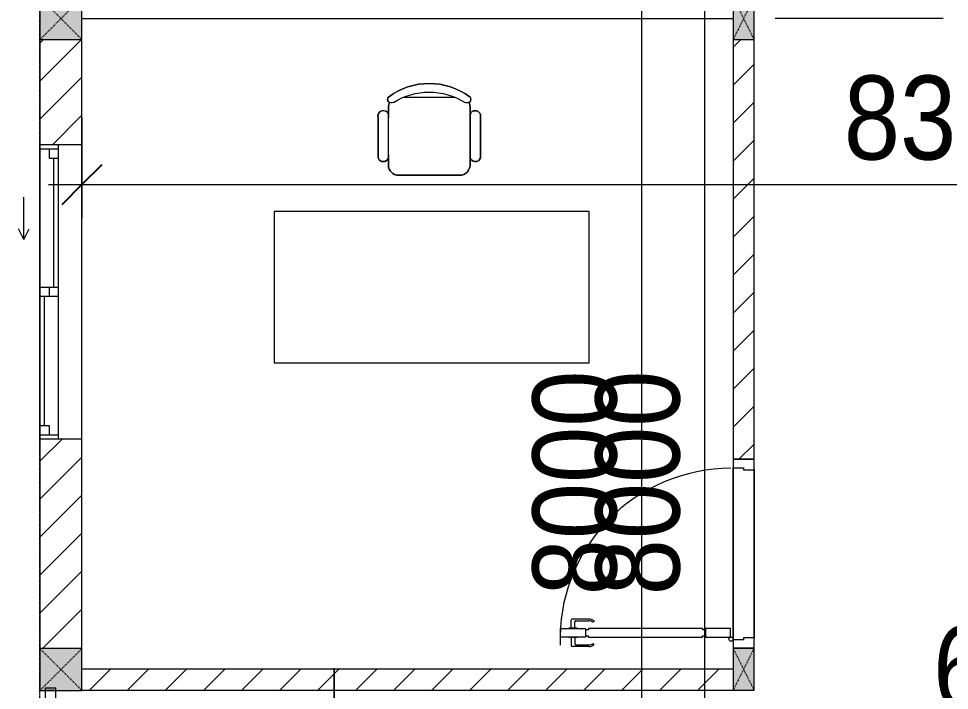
# Model space of a CAD drawing. Header units: millimetres. Extents: x 1591 to 239055, y -15958 to 83255.
# Drawn here: x 129431 to 133862, y 56636 to 59837 of the extents above; entities that cross this region are included whole.
import ezdxf

# ---------------------------------------------------------------- set-up
doc = ezdxf.new("R2010")
doc.units = ezdxf.units.MM
doc.linetypes.add('Dash', pattern=[6, 3, -3])
doc.linetypes.add('Grid Line', pattern=[22.225, 12.7, -3.175, 3.175, -3.175])
for name, color, linetype, lineweight in [('0-1', 250, 'Continuous', 5), ('A-ANNO-DIMS', 211, 'Continuous', 9), ('A-ANNO-DIMS-160', 211, 'Continuous', 9), ('A-DETL-GENF-1', 9, 'Continuous', 9), ('A-DOOR-1', 254, 'Continuous', 9), ('A-DOOR-2', 9, 'Continuous', 9), ('A-FLOR-2', 9, 'Continuous', 9), ('A-FLOR-HRAL', 11, 'Continuous', 9), ('A-GLAZ', 151, 'Continuous', 9), ('A-WALL-1', 253, 'Continuous', 18), ('A-WALL-2', 9, 'Continuous', 9), ('A-WALL-3', 113, 'Continuous', 18), ('A-WALL-PATT-1', 10, 'Continuous', 9), ('A-WALL-PATT-2', 111, 'Continuous', 9), ('I-FURN', 30, 'Continuous', 9), ('I-FURN-1', 254, 'Continuous', 9), ('S-COLS', 52, 'Continuous', 9), ('S-COLS-3', 254, 'Continuous', 9), ('S-COLS-4', 253, 'Continuous', 18), ('S-COLS-5', 52, 'Continuous', 18), ('S-COLS-HDLN', 52, 'Dash', 9), ('S-COLS-HDLN-1', 9, 'Dash', 9), ('S-GRID-1', 1, 'Grid Line', 9)]:
    doc.layers.add(name, color=color, linetype=linetype, lineweight=lineweight)
doc.styles.add('UTM Avo', font='UTM Avo.ttf', dxfattribs={"width": 0.9, "height": 400})
doc.dimstyles.new('1_Dim_chi_tiet_2_5', dxfattribs={"dimscale": 304.8, "dimtxt": 399.720379, "dimasz": 0.629921, "dimexe": 0.524934, "dimexo": 0.0625, "dimgap": 0.052493, "dimtad": 1, "dimdec": 0, "dimrnd": 5, "dimzin": 0, "dimdsep": 46, "dimtxsty": 'UTM Avo', "dimblk1": 'OBLIQUE', "dimblk2": 'OBLIQUE', "dimsah": 1, "dimcen": 0.09, "dimdle": 0.524934, "dimazin": 0, "dimtfac": 1, "dimtdec": 4, "dimtix": 1, "dimtmove": 0, "dimatfit": 3, "dimfxl": 1.049869, "dimfxlon": 1, "dimtvp": 1, "dimtolj": 1, "dimtzin": 0, "dimarcsym": 2})
doc.dimstyles.new('1_Dim_chi_tiet_2_5_1', dxfattribs={"dimscale": 304.8, "dimtxt": 399.720379, "dimasz": 0.629921, "dimexe": 0.524934, "dimexo": 0.0625, "dimgap": 0.052493, "dimtad": 1, "dimdec": 0, "dimrnd": 5, "dimzin": 0, "dimdsep": 46, "dimtxsty": 'UTM Avo', "dimblk1": 'OBLIQUE', "dimblk2": 'OBLIQUE', "dimsah": 1, "dimcen": 0.09, "dimdle": 0.524934, "dimazin": 0, "dimtfac": 1, "dimtdec": 4, "dimtix": 1, "dimtmove": 0, "dimatfit": 3, "dimfxl": 1.049869, "dimfxlon": 1, "dimtvp": 1, "dimtolj": 1, "dimtzin": 0, "dimarcsym": 2})
pattern_1 = [(45, (0, 0), (-90.50967, 90.50967), [])]

# ---------------------------------------------------------------- blocks, each defined once
blk = doc.blocks.new('DOOR_CW_01 CANH MO-PANEL KINH - DIW_01-900x2200-CỬA GỖ VÂN LAMINATE-553393-TKCS_MB TẦNG 6-8')
at = {"layer": 'A-DETL-GENF-1'}
for p, q in [((-397, 872), (-357, 872)), ((-397, 752), (-397, 872)), ((-357, 872), (-357, 752)), ((-442, 737), (-442, 816.5)), ((-399, 820.5), (-438, 820.5)), ((-434, 799.5), (-434, 737)), ((-399, 803.5), (-430, 803.5)), ((-399, 831.8), (-397, 831.8)), ((-399, 792.2), (-399, 831.8)), ((-397, 792.2), (-397, 831.8)), ((-357, 792.2), (-357, 831.8)), ((-355, 831.8), (-357, 831.8)), ((-355, 792.2), (-355, 831.8)), ((-355, 820.5), (-316, 820.5)), ((-355, 803.5), (-324, 803.5)), ((-320, 799.5), (-320, 737)), ((-312, 737), (-312, 816.5)), ((-397, 792.2), (-399, 792.2)), ((-357, 792.2), (-355, 792.2)), ((-433.9, 711.2), (-427.3, 715.8)), ((-357, 752), (-397, 752)), ((-397, 738), (-391, 738)), ((-397, 738), (-397, 196)), ((-363, 752), (-391, 752)), ((-391, 752), (-391, 738)), ((-363, 738), (-363, 752)), ((-357, 738), (-363, 738)), ((-357, 196), (-357, 738)), ((-320.1, 711.2), (-326.7, 715.8)), ((-397, 196), (-391, 196)), ((-357, 182), (-397, 182)), ((-397, 182), (-397, 62)), ((-391, 196), (-391, 182)), ((-391, 182), (-363, 182)), ((-357, 196), (-363, 196)), ((-363, 182), (-363, 196)), ((-357, 62), (-357, 182)), ((-397, 62), (-357, 62))]:
    blk.add_line(p, q, dxfattribs=at)
blk.add_circle((-407, 60), 10, dxfattribs=at)
for centre, radius, start, end in [((-407, 60), 814, 360, 92), ((-438, 816.5), 4, 90, 180), ((-430, 799.5), 4, 90, 180), ((-324, 799.5), 4, 360, 90), ((-316, 816.5), 4, 0, 90), ((-397, 737), 45, 180, 215), ((-397, 737), 37, 180, 215), ((-357, 737), 37, 325, 0), ((-357, 737), 45, 325, 0)]:
    blk.add_arc(centre, radius, start, end, dxfattribs=at)
at = {"layer": 'A-DOOR-2'}
for p, q in [((-410, 50), (-450, 50)), ((-450, 50), (-450, -50)), ((-410, 0), (-410, 50)), ((-407, 50), (-382, 50)), ((450, 50), (410, 50)), ((410, 50), (410, 0)), ((450, -50), (450, 50)), ((-400, 0), (-410, 0)), ((-400, -50), (-400, 0)), ((410, 0), (400, 0)), ((400, 0), (400, -50)), ((-450, -50), (-400, -50)), ((400, -50), (450, -50))]:
    blk.add_line(p, q, dxfattribs=at)
blk = doc.blocks.new('BAN LV A - BAN LV A_dwg_ban hoc2-348006-TKCS_MB TẦNG 6-8')
at = {"layer": 'I-FURN'}
for p, q in [((145.8, 437.4), (-145.8, 437.4)), ((-194.4, 388.8), (-194.4, 113.4)), ((194.4, 113.4), (194.4, 388.8)), ((-243, 354.4), (-243, 162)), ((194.4, 351.4), (194.4, 150.8)), ((243.7, 162), (243.7, 354.4)), ((-120.5, 64.8), (120.5, 64.8))]:
    blk.add_line(p, q, dxfattribs=at)
at = {"layer": 'I-FURN', "flags": 128}
blk.add_lwpolyline([(-737.8, 610.5), (-737.8, 1330.5), (-154.9, 1330.5), (762.2, 1330.5), (762.2, 610.5)], close=True, dxfattribs=at)
at = {"layer": 'I-FURN'}
for centre, radius, start, end in [((-145.8, 388.8), 48.6, 90, 180), ((145.8, 388.8), 48.6, 360, 90), ((-218.7, 347.3), 25.3, 343.7398, 163.7398), ((219.4, 347.3), 25.3, 16.2602, 170.7054), ((-218.7, 154.9), 25.3, 163.7398, 16.2602), ((219.4, 154.9), 25.3, 189.2946, 16.2602), ((-180.2, 75.4), 17.8, 57.9726, 216.6901), ((-145.8, 113.4), 48.6, 180, 207.5844), ((0, 359.3), 318.2, 237.5758, 302.4242), ((180.2, 75.4), 17.8, 323.3099, 122.0274), ((145.8, 113.4), 48.6, 332.4156, 0), ((0, 324), 324, 233.1301, 306.8699)]:
    blk.add_arc(centre, radius, start, end, dxfattribs=at)
blk = doc.blocks.new('BAN LV A - BAN LV A_dwg-348005-TKCS_MB TẦNG 6-8')
at = {"extrusion": (0, 0, -1), "zscale": -1, "rotation": 180}
blk.add_blockref('BAN LV A - BAN LV A_dwg_ban hoc2-348006-TKCS_MB TẦNG 6-8', (-729, 1383.7), dxfattribs=at)
blk = doc.blocks.new('BAN LV A - BAN LV A-348231-TKCS_MB TẦNG 6-8')
at = {"layer": 'I-FURN-1'}
for p, q in [((534.6, 1270.3), (534.6, 1235.9)), ((923.4, 1232.9), (923.4, 1270.3)), ((486, 1221.7), (486, 1029.3)), ((972.7, 1029.3), (972.7, 1221.7)), ((534.6, 1029.3), (534.6, 994.9)), ((923.4, 994.9), (923.4, 1032.3)), ((583.2, 946.3), (874.8, 946.3)), ((1491.2, 773.2), (-8.8, 773.2)), ((-8.8, 773.2), (-8.8, 53.2)), ((1491.2, 53.2), (1491.2, 773.2)), ((-8.8, 53.2), (1491.2, 53.2))]:
    blk.add_line(p, q, dxfattribs=at)
for centre, radius, start, end in [((729, 1059.7), 324, 53.1301, 126.8699), ((548.9, 1308.3), 17.8, 143.3099, 240.596), ((583.2, 1270.3), 48.6, 152.4156, 180), ((909.2, 1308.3), 17.8, 299.404, 36.6901), ((874.8, 1270.3), 48.6, 360, 27.5844), ((510.3, 1228.8), 25.3, 16.2602, 196.2602), ((948.4, 1228.8), 25.3, 343.7398, 170.7054), ((510.3, 1036.4), 25.3, 196.2602, 343.7398), ((948.4, 1036.4), 25.3, 189.2946, 343.7398), ((583.2, 994.9), 48.6, 180, 270), ((874.8, 994.9), 48.6, 270, 360)]:
    blk.add_arc(centre, radius, start, end, dxfattribs=at)
blk.add_blockref('BAN LV A - BAN LV A_dwg-348005-TKCS_MB TẦNG 6-8', (0, 0))
blk = doc.blocks.new('G1_SOF - BO TRU - 100x200-745959-TKCS_MB TẦNG 6-8')
at = {"layer": 'S-COLS'}
blk.add_hatch(color=256, dxfattribs=at).paths.add_polyline_path([(-50, 100), (-50, -100), (50, -100), (50, 100)])
at = {"layer": 'S-COLS-4'}
for p, q in [((50, 100), (-50, 100)), ((-50, 100), (-50, -100)), ((50, -100), (50, 100)), ((-50, -100), (50, -100))]:
    blk.add_line(p, q, dxfattribs=at)
at = {"layer": 'S-COLS-HDLN-1'}
for p, q in [((50, 100), (-50, -100)), ((-50, 100), (50, -100))]:
    blk.add_line(p, q, dxfattribs=at)
blk = doc.blocks.new('NCV_TKTC_TANG 6 - 8_rvt-2-TKCS_MB TẦNG 6-8')
at = {"layer": 'A-WALL-PATT-1'}
h = blk.add_hatch(dxfattribs=at)
h.set_pattern_fill('FP_1', color=256, style=0, pattern_type=2)
h.set_pattern_definition(pattern_1)
h.paths.add_polyline_path([(37052.6, 57737.3), (37052.6, 59736.5), (36952.6, 59736.5), (36952.6, 57737.3)])
h = blk.add_hatch(dxfattribs=at)
h.set_pattern_fill('FP_1', color=256, style=0, pattern_type=2)
h.set_pattern_definition(pattern_1)
h.paths.add_polyline_path([(36952.6, 56636.9), (36952.6, 56736.9), (33852.6, 56736.9), (33852.6, 56636.9), (36769.5, 56636.9)])
at = {"layer": 'A-FLOR-2'}
for p, q in [((37952.6, 59836.9), (37152.6, 59836.9)), ((36952.6, 56877.3), (36952.6, 57697.3)), ((36952.6, 57697.3), (36952.6, 56877.3)), ((37052.6, 57687.3), (37052.6, 56887.3)), ((37052.6, 56887.3), (37052.6, 57687.3))]:
    blk.add_line(p, q, dxfattribs=at)
at = {"layer": 'A-WALL-1'}
for p, q in [((33852.6, 59836.9), (36952.6, 59836.9)), ((36952.6, 59736.5), (36952.6, 57737.3)), ((37052.6, 59736.5), (36952.6, 59736.5)), ((37052.6, 57737.3), (37052.6, 59736.5)), ((36952.6, 57737.3), (37052.6, 57737.3)), ((37052.6, 56837.3), (36952.6, 56837.3)), ((36952.6, 56736.9), (33852.6, 56736.9)), ((33852.6, 56636.9), (36952.6, 56636.9))]:
    blk.add_line(p, q, dxfattribs=at)
at = {"layer": 'A-WALL-2'}
for p, q in [((36952.6, 56877.3), (36952.6, 57697.3)), ((37052.6, 57687.3), (37052.6, 56887.3))]:
    blk.add_line(p, q, dxfattribs=at)
at = {"layer": 'A-DOOR-1', "rotation": 89.9999999999993}
blk.add_blockref('DOOR_CW_01 CANH MO-PANEL KINH - DIW_01-900x2200-CỬA GỖ VÂN LAMINATE-553393-TKCS_MB TẦNG 6-8', (37002.6, 57287.3), dxfattribs=at)
at = {"layer": 'I-FURN-1'}
blk.add_blockref('BAN LV A - BAN LV A-348231-TKCS_MB TẦNG 6-8', (34776.9, 58144.2), dxfattribs=at)
at = {"layer": 'S-COLS-3'}
for p in [(37002.6, 59836.9), (37002.6, 56736.9)]:
    blk.add_blockref('G1_SOF - BO TRU - 100x200-745959-TKCS_MB TẦNG 6-8', p, dxfattribs=at)
blk = doc.blocks.new('G1_SOF - BO TRU - 200x200-3056268-TKCS_MB TẦNG 6-8')
at = {"layer": 'S-COLS'}
blk.add_hatch(color=256, dxfattribs=at).paths.add_polyline_path([(100, -100), (100, 100), (-100, 100), (-100, -100)])
at = {"layer": 'S-COLS-5'}
for p, q in [((100, 100), (-100, 100)), ((-100, 100), (-100, -100)), ((100, -100), (100, 100)), ((-100, -100), (100, -100))]:
    blk.add_line(p, q, dxfattribs=at)
at = {"layer": 'S-COLS-HDLN'}
for p, q in [((100, 100), (-100, -100)), ((-100, 100), (100, -100))]:
    blk.add_line(p, q, dxfattribs=at)
blk = doc.blocks.new('1_FAMILY RVT - W01-WxH 1400x1400xmm-389822-TKCS_MB TẦNG 6-8')
at = {"layer": 'A-GLAZ'}
for p, q in [((248.4, 172.39), (299.2, 197.79)), ((248.4, 172.39), (299.2, 146.99)), ((248.4, 172.39), (451.6, 172.39)), ((-700, 96.19), (-700, -103.81)), ((700, 96.19), (-700, 96.19)), ((-700, 96.19), (-636.5, 96.19)), ((-680.95, 96.19), (-680.95, 7.29)), ((-636.5, 96.19), (-22.225, 96.19)), ((-636.5, 96.19), (-636.5, 51.74)), ((-22.225, 7.29), (-22.225, 96.19)), ((-22.225, 96.19), (22.225, 96.19)), ((22.225, 96.19), (680.95, 96.19)), ((22.225, 96.19), (22.225, 7.29)), ((680.95, 96.19), (700, 96.19)), ((680.95, 96.19), (680.95, 7.29)), ((700, -103.81), (700, 96.19)), ((-636.5, 51.74), (-680.95, 51.74)), ((-636.5, 73.965), (-22.225, 73.965)), ((22.225, 51.74), (-22.225, 51.74)), ((636.5, 51.74), (636.5, 7.29)), ((680.95, 51.74), (636.5, 51.74)), ((-700, 7.29), (-680.95, 7.29)), ((-680.95, 7.29), (-22.225, 7.29)), ((-22.225, 7.29), (22.225, 7.29)), ((22.225, 29.515), (636.5, 29.515)), ((22.225, 7.29), (636.5, 7.29)), ((636.5, 7.29), (700, 7.29)), ((-700, -103.81), (700, -103.81))]:
    blk.add_line(p, q, dxfattribs=at)
blk = doc.blocks.new('Railing - 50 x 10mm-1251311-TKCS_MB TẦNG 6-8')
at = {"layer": 'A-FLOR-HRAL'}
for p, q in [((25, 5), (-25, 5)), ((-25, 5), (-25, -5)), ((25, -5), (25, 5)), ((-25, -5), (25, -5))]:
    blk.add_line(p, q, dxfattribs=at)
blk = doc.blocks.new('Railing - Railing-3828344-TKCS_MB TẦNG 6-8')
at = {"layer": 'A-FLOR-HRAL'}
for p, q in [((33677.6, 56635.3), (33677.6, 53716.9)), ((33727.6, 53716.9), (33727.6, 56635.3))]:
    blk.add_line(p, q, dxfattribs=at)
for p in [(33702.6, 56641.5), (33702.6, 53711.9)]:
    blk.add_blockref('Railing - 50 x 10mm-1251311-TKCS_MB TẦNG 6-8', p)
blk = doc.blocks.new('DIMBLOCK91-TKCS_MB TẦNG 6-8')
at = {"layer": 'A-ANNO-DIMS-160'}
for p, q in [((132397.1, 61796.9), (132397.1, 53476.9)), ((132717.1, 61636.9), (132237.1, 61636.9)), ((132397.1, 61636.9), (132717.1, 61636.9)), ((132717.1, 53636.9), (132237.1, 53636.9)), ((132397.1, 53636.9), (132717.1, 53636.9))]:
    blk.add_line(p, q, dxfattribs=at)
at = {"layer": 'A-ANNO-DIMS-160', "lineweight": 25}
for p, q in [((132397.1, 61636.9), (132301.1, 61732.9)), ((132397.1, 61636.9), (132493.1, 61540.9)), ((132397.1, 53636.9), (132301.1, 53732.9)), ((132397.1, 53636.9), (132493.1, 53540.9))]:
    blk.add_line(p, q, dxfattribs=at)
at = {"layer": 'A-ANNO-DIMS-160', "color": 0, "insert": (131877.4, 57089.2), "char_height": 400, "width": 1314.636, "attachment_point": 1, "rotation": 90, "line_spacing_factor": 1.110334, "style": 'UTM Avo'}
blk.add_mtext('8000', dxfattribs=at)
blk = doc.blocks.new('_Oblique')
at = {"color": 0, "linetype": 'ByBlock', "lineweight": -2}
blk.add_line((-0.5, -0.5), (0.5, 0.5), dxfattribs=at)
blk = doc.blocks.new('DIMBLOCK92-TKCS_MB TẦNG 6-8')
at = {"layer": 'A-ANNO-DIMS-160'}
for p, q in [((130932.3, 56741.3), (130932.3, 56261.3)), ((130932.3, 56421.3), (130932.3, 56741.3)), ((137732.3, 56741.3), (137732.3, 56261.3)), ((137732.3, 56421.3), (137732.3, 56741.3)), ((130772.3, 56421.3), (137892.3, 56421.3))]:
    blk.add_line(p, q, dxfattribs=at)
at = {"layer": 'A-ANNO-DIMS-160', "lineweight": 25}
for p, q in [((130932.3, 56421.3), (131028.3, 56517.3)), ((137732.3, 56421.3), (137828.3, 56517.3)), ((130932.3, 56421.3), (130836.3, 56325.3)), ((137732.3, 56421.3), (137636.3, 56325.3))]:
    blk.add_line(p, q, dxfattribs=at)
at = {"layer": 'A-ANNO-DIMS-160', "color": 0, "insert": (133784.5, 56940.9), "char_height": 400, "width": 1314.636, "attachment_point": 1, "line_spacing_factor": 1.110334, "style": 'UTM Avo'}
blk.add_mtext('6800', dxfattribs=at)
blk = doc.blocks.new('DIMBLOCK317-TKCS_MB TẦNG 6-8')
at = {"layer": 'A-ANNO-DIMS-160'}
for p, q in [((132697, 61796.9), (132697, 53476.9)), ((133017, 61636.9), (132537, 61636.9)), ((132697, 61636.9), (133017, 61636.9)), ((133017, 53636.9), (132537, 53636.9)), ((132697, 53636.9), (133017, 53636.9))]:
    blk.add_line(p, q, dxfattribs=at)
at = {"layer": 'A-ANNO-DIMS-160', "lineweight": 25}
for p, q in [((132697, 61636.9), (132601, 61732.9)), ((132697, 61636.9), (132793, 61540.9)), ((132697, 53636.9), (132601, 53732.9)), ((132697, 53636.9), (132793, 53540.9))]:
    blk.add_line(p, q, dxfattribs=at)
at = {"layer": 'A-ANNO-DIMS-160', "color": 0, "insert": (132177.4, 57089.2), "char_height": 400, "width": 1314.636, "attachment_point": 1, "rotation": 90, "line_spacing_factor": 1.110334, "style": 'UTM Avo'}
blk.add_mtext('8000', dxfattribs=at)
blk = doc.blocks.new('DIMBLOCK322-TKCS_MB TẦNG 6-8')
at = {"layer": 'A-ANNO-DIMS-160'}
for p, q in [((129732.3, 59365.9), (129732.3, 58885.9)), ((129732.3, 59045.9), (129732.3, 59365.9)), ((138082.3, 59365.9), (138082.3, 58885.9)), ((138082.3, 59045.9), (138082.3, 59365.9)), ((129572.3, 59045.9), (138242.3, 59045.9))]:
    blk.add_line(p, q, dxfattribs=at)
at = {"layer": 'A-ANNO-DIMS-160', "lineweight": 25}
for p, q in [((129732.3, 59045.9), (129828.3, 59141.9)), ((138082.3, 59045.9), (138178.3, 59141.9)), ((129732.3, 59045.9), (129636.3, 58949.9)), ((138082.3, 59045.9), (137986.3, 58949.9))]:
    blk.add_line(p, q, dxfattribs=at)
at = {"layer": 'A-ANNO-DIMS-160', "color": 0, "insert": (133359.5, 59565.5), "char_height": 400, "width": 1314.636, "attachment_point": 1, "line_spacing_factor": 1.110334, "style": 'UTM Avo'}
blk.add_mtext('8350', dxfattribs=at)

msp = doc.modelspace()

# ---------------------------------------------------------------- hatches: boundary and pattern name
at = {"layer": 'A-WALL-PATT-2'}
h = msp.add_hatch(dxfattribs=at)
h.set_pattern_fill('FP_1', color=256, style=0, pattern_type=2)
h.set_pattern_definition([(45, (95879.7, 0), (-90.50967, 90.50967), [])])
h.paths.add_polyline_path([(129732.3, 56835.3), (129732.3, 57835.3), (129532.3, 57835.3), (129532.3, 56835.3), (129698.9, 56835.3)])
h.paths.add_polyline_path([(129732.3, 59235.3), (129732.3, 59736.9), (129532.3, 59736.9), (129532.3, 59235.3)])

# ---------------------------------------------------------------- linework, layer by layer
at = {"layer": 'A-WALL-3'}
for p, q in [((129532.3, 59736.9), (129532.3, 59235.3)), ((129732.3, 59235.3), (129732.3, 59736.9)), ((129532.3, 57835.3), (129532.3, 56835.3)), ((129732.3, 56835.3), (129732.3, 57835.3))]:
    msp.add_line(p, q, dxfattribs=at)
at = {"layer": 'S-GRID-1'}
msp.add_line((129532.3, 19149.4), (129532.3, 77012.5), dxfattribs=at)

# ---------------------------------------------------------------- block references
at = {"layer": '0-1'}
msp.add_blockref('NCV_TKTC_TANG 6 - 8_rvt-2-TKCS_MB TẦNG 6-8', (95879.7, 0), dxfattribs=at)
at = {"layer": 'A-FLOR-HRAL'}
msp.add_blockref('Railing - Railing-3828344-TKCS_MB TẦNG 6-8', (95879.7, 0), dxfattribs=at)
at = {"layer": 'A-GLAZ', "rotation": 89.9999999999999}
msp.add_blockref('1_FAMILY RVT - W01-WxH 1400x1400xmm-389822-TKCS_MB TẦNG 6-8', (129628.5, 58535.3), dxfattribs=at)
at = {"layer": 'S-COLS'}
for p in [(129632.3, 59836.9), (129632.3, 56735.3)]:
    msp.add_blockref('G1_SOF - BO TRU - 200x200-3056268-TKCS_MB TẦNG 6-8', p, dxfattribs=at)

# ---------------------------------------------------------------- dimensions: what is measured, and where the dimension line sits
at = {"layer": 'A-ANNO-DIMS'}
for base, p1, p2, dimstyle, picture, middle in [((132397.1, 53636.9), (132717.1, 61636.9), (132717.1, 53636.9), '1_Dim_chi_tiet_2_5', 'DIMBLOCK91-TKCS_MB TẦNG 6-8', (132174.1, 57636.9)), ((132697, 53636.9), (133017, 61636.9), (133017, 53636.9), '1_Dim_chi_tiet_2_5_1', 'DIMBLOCK317-TKCS_MB TẦNG 6-8', (132474, 57636.9))]:
    dim = msp.add_linear_dim(base=base, p1=p1, p2=p2, angle=90, dimstyle=dimstyle, override={"dimpost": '<>', "dimfxl": 8000}, dxfattribs=at)
    dim.commit()
    dim.dimension.update_dxf_attribs({"geometry": picture, "text_midpoint": middle})
for base, p1, p2, dimstyle, override, picture, middle in [((138082.3, 59045.9), (129732.3, 59365.9), (138082.3, 59365.9), '1_Dim_chi_tiet_2_5_1', {"dimpost": '<>', "dimfxl": 8350}, 'DIMBLOCK322-TKCS_MB TẦNG 6-8', (133907.3, 59268.9)), ((137732.3, 56421.3), (130932.3, 56741.3), (137732.3, 56741.3), '1_Dim_chi_tiet_2_5', {"dimpost": '<>', "dimfxl": 6800.071331}, 'DIMBLOCK92-TKCS_MB TẦNG 6-8', (134332.3, 56644.3))]:
    dim = msp.add_linear_dim(base=base, p1=p1, p2=p2, dimstyle=dimstyle, override=override, dxfattribs=at)
    dim.commit()
    dim.dimension.update_dxf_attribs({"geometry": picture, "text_midpoint": middle})

doc.saveas('drawing.dxf')
